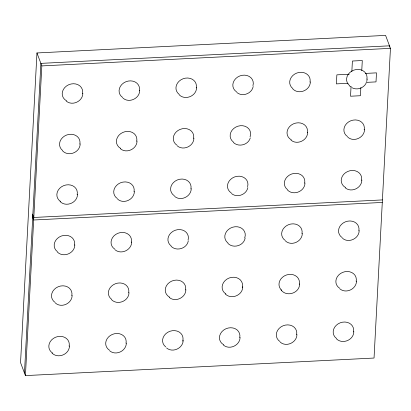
<?xml version="1.0" encoding="UTF-8"?>
<svg xmlns="http://www.w3.org/2000/svg" width="411" height="411" viewBox="0 0 411 411"><rect width="100%" height="100%" fill="white"/><g stroke="black" fill="none" stroke-linecap="round" stroke-linejoin="round"><path stroke-width="0.62" d="M36.959 52.957L20.55 362.646L25.42 375.603L374.041 358.043L390.45 48.354L385.58 35.397L36.959 52.957L41.824 65.909L25.42 375.603M24.465 373.065L40.874 63.376L389.5 45.821L389.428 47.101M351.066 86.253L350.537 96.22L360.432 95.722L360.863 87.625M351.842 71.617L352.402 61.023L362.297 60.525L361.767 70.497M82.858 93.318C82.801 101.353 72.295 106.326 66.176 101.055M80.181 143.84C80.114 152.337 68.719 157.023 62.708 151.012M77.504 194.362C77.438 202.859 66.043 207.545 60.032 201.529M74.828 244.879C74.761 253.382 63.366 258.062 57.355 252.051M72.151 295.401C72.095 303.431 61.588 308.404 55.47 303.133M69.474 345.923C69.408 354.421 58.013 359.106 52.002 353.09M139.73 90.456C139.673 98.486 129.167 103.459 123.043 98.188M137.053 140.978C136.997 149.008 126.49 153.981 120.366 148.71M134.376 191.495C134.32 199.53 123.814 204.503 117.69 199.232M131.7 242.017C131.643 250.047 121.137 255.02 115.013 249.749M129.023 292.54C128.956 301.037 117.561 305.722 111.551 299.706M126.347 343.057C126.29 351.086 115.784 356.065 109.665 350.794M196.602 87.589C196.535 96.092 185.14 100.777 179.129 94.761M193.925 138.111C193.869 146.141 183.363 151.114 177.239 145.848M191.249 188.634C191.192 196.664 180.686 201.637 174.562 196.366M185.895 289.673C185.839 297.703 175.333 302.676 169.209 297.405M183.219 340.195C183.162 348.225 172.656 353.198 166.532 347.927M242.767 286.811C242.701 295.309 231.306 299.994 225.295 293.978M240.091 337.328C240.034 345.363 229.528 350.336 223.404 345.065M310.346 81.866C310.279 90.363 298.884 95.049 292.873 89.033M307.669 132.383C307.613 140.413 297.107 145.391 290.983 140.12M304.993 182.905C304.926 191.403 293.531 196.088 287.52 190.072M302.316 233.422C302.26 241.457 291.753 246.43 285.63 241.159M299.64 283.944C299.609 293.264 286.339 297.446 280.99 289.827M296.963 334.467C296.906 342.497 286.4 347.47 280.276 342.199M367.218 78.999L366.725 81.63M364.542 129.522C364.48 137.551 353.979 142.525 347.855 137.253M361.865 180.039C361.808 188.074 351.302 193.047 345.178 187.776M359.188 230.561C359.132 238.591 348.626 243.564 342.502 238.293M356.512 281.083C356.455 289.113 345.949 294.086 339.825 288.815M353.835 331.6C353.768 340.103 342.373 344.783 336.362 338.772M188.289 240.903C186.99 248.521 176.555 251.748 171.099 246.323M253.186 86.48C251.974 93.657 242.326 97.212 236.787 92.46M247.833 187.519C246.621 194.696 236.972 198.251 231.434 193.504M245.162 238.041C243.862 245.655 233.427 248.881 227.971 243.461M250.304 137.875C248.367 144.955 238.55 147.564 233.325 142.417M366.103 83.233C363.591 88.288 356.861 90.43 351.908 87.707M41.824 65.909L390.45 48.354M349.232 74.232L336.866 74.853L336.383 83.885L348.138 83.294M365.322 73.42L376.486 72.86L376.008 81.892L366.088 82.39M382.42 199.916L33.794 217.47L32.526 214.09L32.392 216.618L33.661 219.998L382.287 202.443M349.746 86.171L350.532 86.731M66.505 100.767A10.424 8.908 -20.6 0 1 63.335 89.526A10.424 8.908 -20.6 0 1 75.794 83.967A10.424 8.908 -20.6 0 1 82.513 93.621M122.797 97.561A10.424 8.908 -20.6 0 1 120.438 86.264A10.424 8.908 -20.6 0 1 132.897 81.152A10.424 8.908 -20.6 0 1 139.38 90.754M179.124 94.319A10.424 8.908 -20.6 0 1 183.065 78.768A10.424 8.908 -20.6 0 1 196.253 87.892M236.541 91.833A10.424 8.908 -20.6 0 1 234.306 80.34A10.424 8.908 -20.6 0 1 247.093 75.542A10.424 8.908 -20.6 0 1 252.96 85.673M292.863 88.591A10.424 8.908 -20.6 0 1 296.809 73.04A10.424 8.908 -20.6 0 1 309.997 82.164M349.735 85.724A10.424 8.908 -20.6 0 1 353.681 70.178A10.424 8.908 -20.6 0 1 366.869 79.302M62.703 150.565A10.424 8.908 -20.6 0 1 66.644 135.019A10.424 8.908 -20.6 0 1 79.837 144.143M120.7 148.422A10.424 8.908 -20.6 0 1 117.531 137.182A10.424 8.908 -20.6 0 1 129.989 131.623A10.424 8.908 -20.6 0 1 136.704 141.276M176.992 145.217A10.424 8.908 -20.6 0 1 174.634 133.919A10.424 8.908 -20.6 0 1 187.087 128.807A10.424 8.908 -20.6 0 1 193.576 138.415M233.32 141.975A10.424 8.908 -20.6 0 1 232.035 130.282A10.424 8.908 -20.6 0 1 245.074 126.28A10.424 8.908 -20.6 0 1 250.073 136.832M291.317 139.827A10.424 8.908 -20.6 0 1 288.147 128.592A10.424 8.908 -20.6 0 1 300.605 123.028A10.424 8.908 -20.6 0 1 307.32 132.686M347.608 136.627A10.424 8.908 -20.6 0 1 345.25 125.329A10.424 8.908 -20.6 0 1 357.704 120.218A10.424 8.908 -20.6 0 1 364.192 129.819M60.571 201.467A10.424 8.908 -20.6 0 1 58.213 190.17A10.424 8.908 -20.6 0 1 70.671 185.058A10.424 8.908 -20.6 0 1 77.16 194.66M117.443 198.6A10.424 8.908 -20.6 0 1 115.085 187.303A10.424 8.908 -20.6 0 1 127.544 182.196A10.424 8.908 -20.6 0 1 134.027 191.798M174.315 195.739A10.424 8.908 -20.6 0 1 171.957 184.441A10.424 8.908 -20.6 0 1 184.411 179.33A10.424 8.908 -20.6 0 1 190.899 188.932M231.188 192.872A10.424 8.908 -20.6 0 1 228.953 181.379A10.424 8.908 -20.6 0 1 241.74 176.586A10.424 8.908 -20.6 0 1 247.607 186.712M287.515 189.63A10.424 8.908 -20.6 0 1 291.456 174.079A10.424 8.908 -20.6 0 1 304.643 183.203M345.512 187.488A10.424 8.908 -20.6 0 1 342.342 176.247A10.424 8.908 -20.6 0 1 354.801 170.688A10.424 8.908 -20.6 0 1 361.516 180.342M57.35 251.609A10.424 8.908 -20.6 0 1 61.29 236.058A10.424 8.908 -20.6 0 1 74.483 245.182M114.767 249.123A10.424 8.908 -20.6 0 1 112.409 237.825A10.424 8.908 -20.6 0 1 124.867 232.713A10.424 8.908 -20.6 0 1 131.35 242.315M171.094 245.881A10.424 8.908 -20.6 0 1 169.671 234.378A10.424 8.908 -20.6 0 1 182.412 230.037A10.424 8.908 -20.6 0 1 188.063 240.101M227.966 243.014A10.424 8.908 -20.6 0 1 226.682 231.321A10.424 8.908 -20.6 0 1 239.721 227.319A10.424 8.908 -20.6 0 1 244.72 237.871M285.383 240.533A10.424 8.908 -20.6 0 1 283.025 229.23A10.424 8.908 -20.6 0 1 295.478 224.123A10.424 8.908 -20.6 0 1 301.967 233.725M342.255 237.666A10.424 8.908 -20.6 0 1 339.897 226.369A10.424 8.908 -20.6 0 1 352.35 221.257A10.424 8.908 -20.6 0 1 358.839 230.864M55.218 302.506A10.424 8.908 -20.6 0 1 52.865 291.209A10.424 8.908 -20.6 0 1 65.318 286.097A10.424 8.908 -20.6 0 1 71.807 295.704M111.545 299.265A10.424 8.908 -20.6 0 1 115.486 283.713A10.424 8.908 -20.6 0 1 128.679 292.838M169.543 297.117A10.424 8.908 -20.6 0 1 166.373 285.881A10.424 8.908 -20.6 0 1 178.831 280.317A10.424 8.908 -20.6 0 1 185.546 289.976M225.834 293.916A10.424 8.908 -20.6 0 1 223.599 282.419A10.424 8.908 -20.6 0 1 236.387 277.625A10.424 8.908 -20.6 0 1 242.254 287.757M281.648 290.258A10.424 8.908 -20.6 0 1 286.452 274.995A10.424 8.908 -20.6 0 1 299.29 284.248M339.578 288.188A10.424 8.908 -20.6 0 1 337.22 276.891A10.424 8.908 -20.6 0 1 349.674 271.779A10.424 8.908 -20.6 0 1 356.162 281.381M52.541 353.028A10.424 8.908 -20.6 0 1 50.188 341.731A10.424 8.908 -20.6 0 1 62.642 336.619A10.424 8.908 -20.6 0 1 69.13 346.221M109.413 350.162A10.424 8.908 -20.6 0 1 107.055 338.864A10.424 8.908 -20.6 0 1 119.514 333.758A10.424 8.908 -20.6 0 1 126.002 343.36M165.741 346.92A10.424 8.908 -20.6 0 1 164.318 335.417A10.424 8.908 -20.6 0 1 177.059 331.076A10.424 8.908 -20.6 0 1 182.71 341.14M223.738 344.772A10.424 8.908 -20.6 0 1 220.568 333.537A10.424 8.908 -20.6 0 1 233.027 327.978A10.424 8.908 -20.6 0 1 239.741 337.631M280.03 341.572A10.424 8.908 -20.6 0 1 277.672 330.274A10.424 8.908 -20.6 0 1 290.125 325.163A10.424 8.908 -20.6 0 1 296.614 334.765M336.352 338.33A10.424 8.908 -20.6 0 1 340.298 322.779A10.424 8.908 -20.6 0 1 353.486 331.903"/></g></svg>
